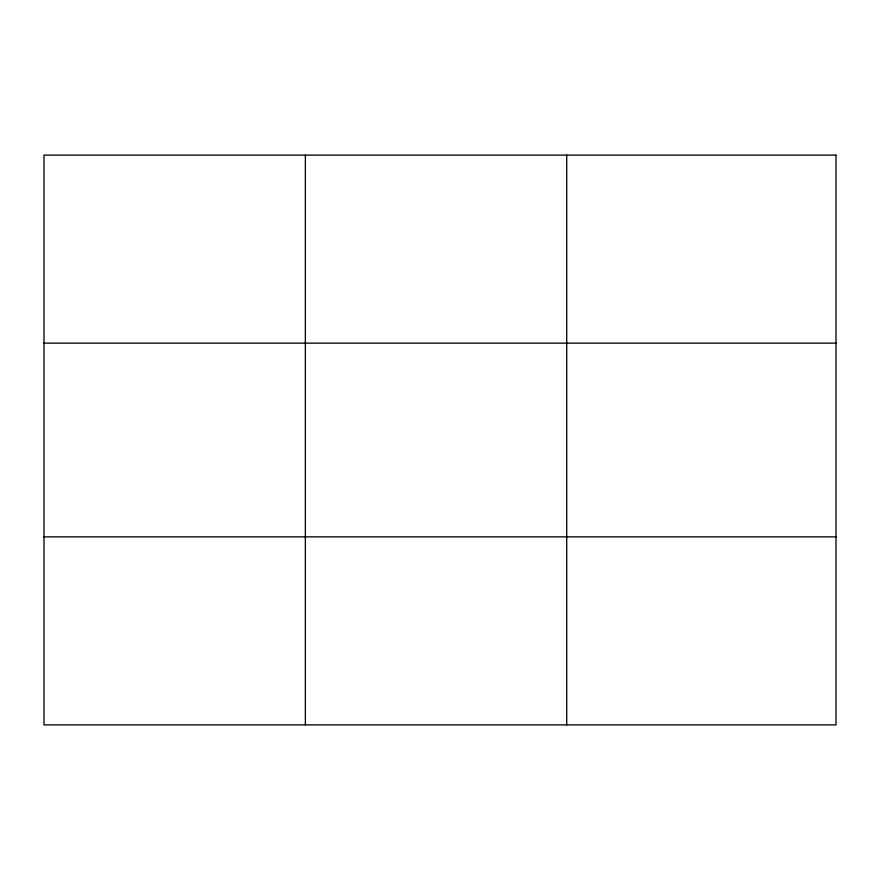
<?xml version="1.0" encoding="UTF-8"?>
<svg xmlns="http://www.w3.org/2000/svg" width="880" height="880" viewBox="0 0 880 880"><rect width="100%" height="100%" fill="white"/><g stroke="black" fill="none" stroke-linecap="round" stroke-linejoin="round"><path stroke-width="1.32" d="M305.36 724.878L305.36 155.122M566.72 724.878L566.72 155.122M44 343.145L836 343.145M44 536.855L836 536.855M836 155.122L836 724.878L44 724.878L44 155.122L836 155.122"/></g></svg>
